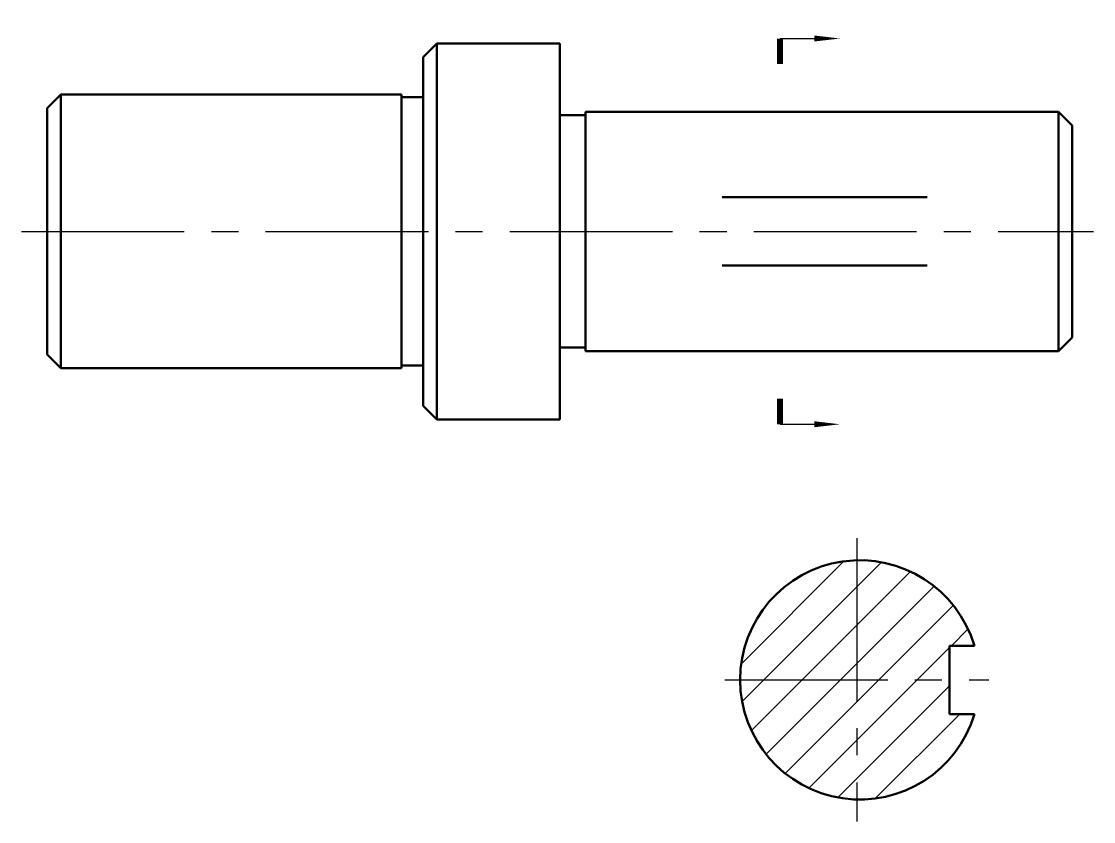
# Model space of a CAD drawing. Header units: millimetres. Extents: x 74 to 200, y 153 to 247.
import ezdxf

# ---------------------------------------------------------------- set-up
doc = ezdxf.new("R2010")
doc.units = ezdxf.units.MM
doc.linetypes.add('CENTER2', pattern=[28.575, 19.05, -3.175, 3.175, -3.175])
for name, color, linetype in [('中心线', 1, 'CENTER2'), ('尺寸层', 6, 'Continuous'), ('细实线', 3, 'Continuous')]:
    doc.layers.add(name, color=color, linetype=linetype)
doc.layers.add('粗实线', color=7, linetype='Continuous', lineweight=50)

msp = doc.modelspace()

# ---------------------------------------------------------------- hatches: boundary and pattern name
at = {"layer": '细实线'}
h = msp.add_hatch(dxfattribs=at)
h.set_pattern_fill('ANSI31', color=256)
h.paths.add_polyline_path([(171.85, 183.92, 0.407114), (158.19, 169.93), (171.85, 169.93)])
h.paths.add_polyline_path([(182.69, 173.93), (185.6, 173.93, 0.338436), (171.85, 183.92), (171.85, 169.93), (182.69, 169.93)])
h.paths.add_polyline_path([(185.6, 165.93), (182.69, 165.93), (182.69, 169.93), (171.85, 169.93), (171.85, 155.93, 0.338436)])
h.paths.add_polyline_path([(171.85, 169.93), (158.19, 169.93, 0.407114), (171.85, 155.93)])

# ---------------------------------------------------------------- linework, layer by layer
at = {"layer": '中心线'}
for p, q in [((74.07, 222.41), (199.55, 222.41)), ((171.85, 186.5), (171.85, 153.35)), ((156.41, 169.93), (187.29, 169.93))]:
    msp.add_line(p, q, dxfattribs=at)
at = {"layer": '尺寸层'}
for points in [[(162.87, 241.98, 0.7, 0.7, 0), (162.87, 244.98, 0, 4, 0)], [(166.87, 244.98, 0.7, 0, 0), (169.87, 244.98, 0, 0, 0)], [(162.87, 202.84, 0.7, 0.7, 0), (162.87, 199.84, 0, 4, 0)], [(166.87, 199.84, 0.7, 0, 0), (169.87, 199.84, 0, 0, 0)]]:
    msp.add_lwpolyline(points, format="xyseb", dxfattribs=at)
for points in [[(162.87, 244.98), (166.87, 244.98)], [(162.87, 199.84), (166.87, 199.84)]]:
    msp.add_lwpolyline(points, dxfattribs=at)
at = {"layer": '粗实线'}
for p, q in [((122.67, 244.41), (121.07, 242.81)), ((122.67, 244.41), (137.07, 244.41)), ((122.67, 244.41), (122.67, 200.41)), ((78.67, 238.41), (77.07, 236.81)), ((78.67, 238.41), (118.57, 238.41)), ((78.67, 238.41), (78.67, 206.41)), ((118.57, 238.11), (121.07, 238.11)), ((137.07, 236.01), (140.07, 236.01)), ((140.07, 236.41), (195.47, 236.41)), ((195.47, 236.41), (197.07, 234.81)), ((195.47, 236.41), (195.47, 208.41)), ((156.07, 226.41), (180.07, 226.41)), ((156.07, 218.41), (180.07, 218.41)), ((195.47, 208.41), (197.07, 210.01)), ((137.07, 208.81), (140.07, 208.81)), ((140.07, 208.41), (195.47, 208.41)), ((78.67, 206.41), (77.07, 208.01)), ((78.67, 206.41), (118.57, 206.41)), ((118.57, 206.71), (121.07, 206.71)), ((122.67, 200.41), (121.07, 202.01)), ((122.67, 200.41), (137.07, 200.41)), ((182.69, 173.93), (185.6, 173.93)), ((182.69, 173.93), (182.69, 165.93)), ((182.69, 165.93), (185.6, 165.93))]:
    msp.add_line(p, q, dxfattribs=at)
at = {"layer": '粗实线', "linetype": 'Continuous'}
for p, q in [((137.07, 244.41), (137.07, 200.41)), ((121.07, 242.81), (121.07, 202.01)), ((118.57, 238.41), (118.57, 206.41)), ((118.57, 238.11), (118.57, 206.71)), ((121.07, 238.11), (121.07, 206.71)), ((77.07, 236.81), (77.07, 208.01)), ((137.07, 236.01), (137.07, 208.81)), ((140.07, 236.41), (140.07, 208.41)), ((140.07, 236.01), (140.07, 208.81)), ((197.07, 234.81), (197.07, 210.01))]:
    msp.add_line(p, q, dxfattribs=at)
at = {"layer": '粗实线'}
msp.add_arc((172.19, 169.93), 14, 16.6015, 343.3985, dxfattribs=at)

doc.saveas('drawing.dxf')
